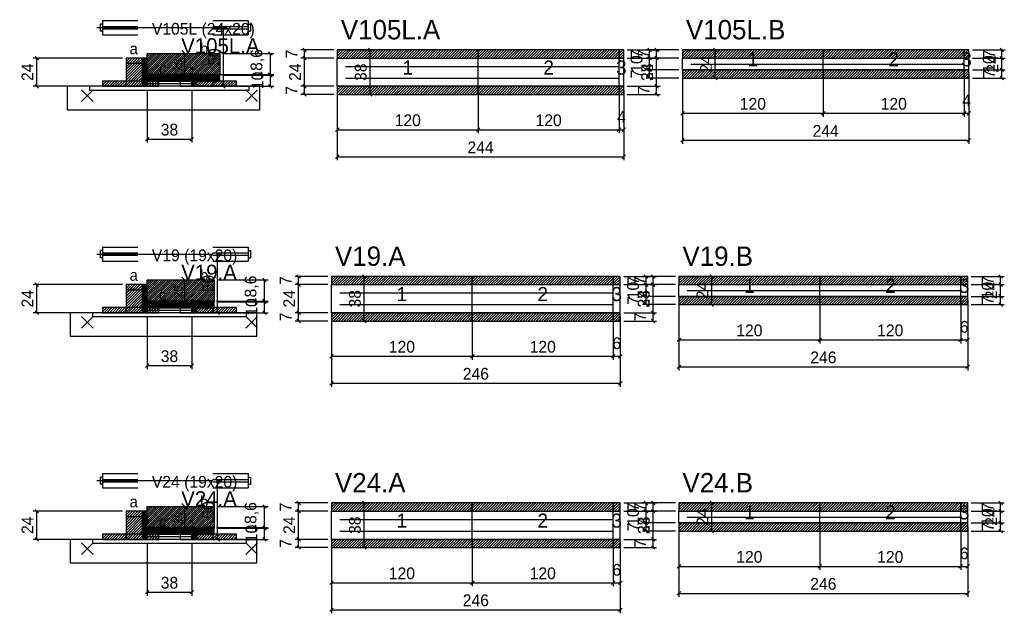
# Model space of a CAD drawing. Extents: x -9000 to 3070, y -3175 to 1250.
# Drawn here: x -69 to 771, y -1438 to -932 of the extents above; entities that cross this region are included whole.
import ezdxf
from ezdxf.enums import TextEntityAlignment as Align

# ---------------------------------------------------------------- set-up
doc = ezdxf.new("R2010")
doc.units = 0
for name, color, linetype in [('5', 5, 'Continuous'), ('BARRA_ANCORAGEM', 126, 'Continuous'), ('barrote', 126, 'Continuous'), ('CONCRETO', 251, 'Continuous'), ('COTA', 241, 'Continuous'), ('Cota Seção (2x)', 241, 'Continuous'), ('detalhes', 7, 'Continuous'), ('Hachura', 251, 'Continuous'), ('HACHURACONCRETO', 251, 'Continuous'), ('Madeira', 126, 'Continuous'), ('NOMENCLATURA', 7, 'Continuous'), ('Painéis', 200, 'Continuous'), ('presilha', 224, 'Continuous'), ('SARR_2.2x5', 40, 'Continuous'), ('SARR_2.2x7', 40, 'Continuous'), ('SARRAFO_2_2X7', 40, 'Continuous'), ('SCO-___-LAJ', 224, 'Continuous'), ('TENSOR', 224, 'Continuous'), ('Texto Seção', 7, 'Continuous')]:
    doc.layers.add(name, color=color, linetype=linetype)
doc.dimstyles.new('PAINEL', dxfattribs={"dimtxt": 10, "dimasz": 3, "dimexe": 3, "dimexo": 3, "dimgap": 3, "dimtad": 1, "dimblk": 'OBLIQUE', "dimblk1": 'OBLIQUE', "dimcen": 2.5, "dimclrd": 4, "dimclre": 4, "dimclrt": 240, "dimazin": 3, "dimtfac": 1, "dimtmove": 0, "dimatfit": 3})
doc.dimstyles.new('SECAO2X', dxfattribs={"dimtxt": 7, "dimasz": 5, "dimexe": 3, "dimexo": 3, "dimgap": 2, "dimtad": 3, "dimblk": 'OBLIQUE', "dimblk1": 'OBLIQUE', "dimcen": 2.5, "dimclrd": 4, "dimclre": 4, "dimclrt": 1, "dimazin": 3, "dimtfac": 1, "dimtmove": 0, "dimatfit": 3})

# ---------------------------------------------------------------- blocks, each defined once
blk = doc.blocks.new('PAR_ESQ')
for p, q in [((-1, -1), (1, 1)), ((-1, 1), (1, -1))]:
    blk.add_line(p, q)
blk = doc.blocks.new('PAR_FUNDO_ESQ')
for p, q in [((-1, -1), (1, 1)), ((-1, 1), (1, -1))]:
    blk.add_line(p, q)
blk = doc.blocks.new('PAR_FUNDO_DIR')
for p, q in [((-1, -1), (1, 1)), ((-1, 1), (1, -1))]:
    blk.add_line(p, q)
blk = doc.blocks.new('par_int_esq')
for p, q in [((-1, -1), (1, 1)), ((-1, 1), (1, -1))]:
    blk.add_line(p, q)
blk = doc.blocks.new('par_int_dir')
for p, q in [((-1, -1), (1, 1)), ((-1, 1), (1, -1))]:
    blk.add_line(p, q)
blk = doc.blocks.new('_OBLIQUE')
at = {"color": 0, "linetype": 'BYBLOCK'}
blk.add_line((-0.5, -0.5), (0.5, 0.5), dxfattribs=at)

msp = doc.modelspace()

# ---------------------------------------------------------------- hatches: boundary and pattern name
at = {"layer": 'COTA'}
h = msp.add_hatch(dxfattribs=at)
h.set_pattern_fill('ANSI31', scale=0.4)
h.paths.add_polyline_path([(40, -981), (40, -961), (102, -961), (102, -979.6), (78, -979.6), (78, -981)])
h = msp.add_hatch(dxfattribs=at)
h.set_pattern_fill('ANSI31', scale=0.5)
h.paths.add_polyline_path([(202, -965), (322, -965), (322, -958), (202, -958)])
h = msp.add_hatch(dxfattribs=at)
h.set_pattern_fill('ANSI31', scale=0.5)
h.paths.add_polyline_path([(322, -965), (442, -965), (442, -958), (322, -958)])
h = msp.add_hatch(dxfattribs=at)
h.set_pattern_fill('ANSI31', scale=0.5)
h.paths.add_polyline_path([(442, -965), (446, -965), (446, -958), (442, -958)])
h = msp.add_hatch(dxfattribs=at)
h.set_pattern_fill('ANSI31', scale=0.5)
h.paths.add_polyline_path([(496, -965), (616, -965), (616, -958), (496, -958)])
h = msp.add_hatch(dxfattribs=at)
h.set_pattern_fill('ANSI31', scale=0.5)
h.paths.add_polyline_path([(616, -965), (736, -965), (736, -958), (616, -958)])
h = msp.add_hatch(dxfattribs=at)
h.set_pattern_fill('ANSI31', scale=0.5)
h.paths.add_polyline_path([(736, -965), (740, -965), (740, -958), (736, -958)])
h = msp.add_hatch(dxfattribs=at)
h.set_pattern_fill('ANSI31', scale=0.5)
h.paths.add_polyline_path([(496, -982), (616, -982), (616, -975), (496, -975)])
h = msp.add_hatch(dxfattribs=at)
h.set_pattern_fill('ANSI31', scale=0.5)
h.paths.add_polyline_path([(616, -982), (736, -982), (736, -975), (616, -975)])
h = msp.add_hatch(dxfattribs=at)
h.set_pattern_fill('ANSI31', scale=0.5)
h.paths.add_polyline_path([(736, -982), (740, -982), (740, -975), (736, -975)])
h = msp.add_hatch(dxfattribs=at)
h.set_pattern_fill('ANSI31', scale=0.5)
h.paths.add_polyline_path([(202, -996), (322, -996), (322, -989), (202, -989)])
h = msp.add_hatch(dxfattribs=at)
h.set_pattern_fill('ANSI31', scale=0.5)
h.paths.add_polyline_path([(322, -996), (442, -996), (442, -989), (322, -989)])
h = msp.add_hatch(dxfattribs=at)
h.set_pattern_fill('ANSI31', scale=0.5)
h.paths.add_polyline_path([(442, -996), (446, -996), (446, -989), (442, -989)])
h = msp.add_hatch(dxfattribs=at)
h.set_pattern_fill('ANSI31', scale=0.4)
h.paths.add_polyline_path([(40, -1174), (40, -1154), (97, -1154), (97, -1172.6), (78, -1172.6), (78, -1174)])
h = msp.add_hatch(dxfattribs=at)
h.set_pattern_fill('ANSI31', scale=0.5)
h.paths.add_polyline_path([(197, -1158), (317, -1158), (317, -1151), (197, -1151)])
h = msp.add_hatch(dxfattribs=at)
h.set_pattern_fill('ANSI31', scale=0.5)
h.paths.add_polyline_path([(317, -1158), (437, -1158), (437, -1151), (317, -1151)])
h = msp.add_hatch(dxfattribs=at)
h.set_pattern_fill('ANSI31', scale=0.5)
h.paths.add_polyline_path([(437, -1158), (443, -1158), (443, -1151), (437, -1151)])
h = msp.add_hatch(dxfattribs=at)
h.set_pattern_fill('ANSI31', scale=0.5)
h.paths.add_polyline_path([(493, -1158), (613, -1158), (613, -1151), (493, -1151)])
h = msp.add_hatch(dxfattribs=at)
h.set_pattern_fill('ANSI31', scale=0.5)
h.paths.add_polyline_path([(613, -1158), (733, -1158), (733, -1151), (613, -1151)])
h = msp.add_hatch(dxfattribs=at)
h.set_pattern_fill('ANSI31', scale=0.5)
h.paths.add_polyline_path([(733, -1158), (739, -1158), (739, -1151), (733, -1151)])
h = msp.add_hatch(dxfattribs=at)
h.set_pattern_fill('ANSI31', scale=0.5)
h.paths.add_polyline_path([(493, -1175), (613, -1175), (613, -1168), (493, -1168)])
h = msp.add_hatch(dxfattribs=at)
h.set_pattern_fill('ANSI31', scale=0.5)
h.paths.add_polyline_path([(613, -1175), (733, -1175), (733, -1168), (613, -1168)])
h = msp.add_hatch(dxfattribs=at)
h.set_pattern_fill('ANSI31', scale=0.5)
h.paths.add_polyline_path([(733, -1175), (739, -1175), (739, -1168), (733, -1168)])
h = msp.add_hatch(dxfattribs=at)
h.set_pattern_fill('ANSI31', scale=0.5)
h.paths.add_polyline_path([(197, -1189), (317, -1189), (317, -1182), (197, -1182)])
h = msp.add_hatch(dxfattribs=at)
h.set_pattern_fill('ANSI31', scale=0.5)
h.paths.add_polyline_path([(317, -1189), (437, -1189), (437, -1182), (317, -1182)])
h = msp.add_hatch(dxfattribs=at)
h.set_pattern_fill('ANSI31', scale=0.5)
h.paths.add_polyline_path([(437, -1189), (443, -1189), (443, -1182), (437, -1182)])
h = msp.add_hatch(dxfattribs=at)
h.set_pattern_fill('ANSI31', scale=0.4)
h.paths.add_polyline_path([(40, -1367), (40, -1347), (97, -1347), (97, -1365.6), (78, -1365.6), (78, -1367)])
h = msp.add_hatch(dxfattribs=at)
h.set_pattern_fill('ANSI31', scale=0.5)
h.paths.add_polyline_path([(197, -1351), (317, -1351), (317, -1344), (197, -1344)])
h = msp.add_hatch(dxfattribs=at)
h.set_pattern_fill('ANSI31', scale=0.5)
h.paths.add_polyline_path([(317, -1351), (437, -1351), (437, -1344), (317, -1344)])
h = msp.add_hatch(dxfattribs=at)
h.set_pattern_fill('ANSI31', scale=0.5)
h.paths.add_polyline_path([(437, -1351), (443, -1351), (443, -1344), (437, -1344)])
h = msp.add_hatch(dxfattribs=at)
h.set_pattern_fill('ANSI31', scale=0.5)
h.paths.add_polyline_path([(493, -1351), (613, -1351), (613, -1344), (493, -1344)])
h = msp.add_hatch(dxfattribs=at)
h.set_pattern_fill('ANSI31', scale=0.5)
h.paths.add_polyline_path([(613, -1351), (733, -1351), (733, -1344), (613, -1344)])
h = msp.add_hatch(dxfattribs=at)
h.set_pattern_fill('ANSI31', scale=0.5)
h.paths.add_polyline_path([(733, -1351), (739, -1351), (739, -1344), (733, -1344)])
h = msp.add_hatch(dxfattribs=at)
h.set_pattern_fill('ANSI31', scale=0.5)
h.paths.add_polyline_path([(493, -1368), (613, -1368), (613, -1361), (493, -1361)])
h = msp.add_hatch(dxfattribs=at)
h.set_pattern_fill('ANSI31', scale=0.5)
h.paths.add_polyline_path([(613, -1368), (733, -1368), (733, -1361), (613, -1361)])
h = msp.add_hatch(dxfattribs=at)
h.set_pattern_fill('ANSI31', scale=0.5)
h.paths.add_polyline_path([(733, -1368), (739, -1368), (739, -1361), (733, -1361)])
h = msp.add_hatch(dxfattribs=at)
h.set_pattern_fill('ANSI31', scale=0.5)
h.paths.add_polyline_path([(197, -1382), (317, -1382), (317, -1375), (197, -1375)])
h = msp.add_hatch(dxfattribs=at)
h.set_pattern_fill('ANSI31', scale=0.5)
h.paths.add_polyline_path([(317, -1382), (437, -1382), (437, -1375), (317, -1375)])
h = msp.add_hatch(dxfattribs=at)
h.set_pattern_fill('ANSI31', scale=0.5)
h.paths.add_polyline_path([(437, -1382), (443, -1382), (443, -1375), (437, -1375)])
at = {"layer": 'Hachura'}
h = msp.add_hatch(dxfattribs=at)
h.set_pattern_fill('ANSI31', scale=0.5)
h.paths.add_polyline_path([(22, -989), (36, -989), (36, -965), (22, -965)])
h = msp.add_hatch(dxfattribs=at)
h.set_pattern_fill('ANSI31', scale=0.5)
h.paths.add_polyline_path([(22, -969.4), (36, -969.4), (36, -965), (22, -965)])
h = msp.add_hatch(dxfattribs=at)
h.set_pattern_fill('SOLID')
h.paths.add_polyline_path([(36, -989), (40, -989), (40, -965), (36, -965)])
h = msp.add_hatch(dxfattribs=at)
h.set_pattern_fill('SOLID')
h.paths.add_polyline_path([(40, -984.6), (78, -984.6), (78, -981), (40, -981)])
h = msp.add_hatch(dxfattribs=at)
h.set_pattern_fill('SOLID')
h.paths.add_polyline_path([(78, -989), (82, -989), (82, -979), (78, -979)])
h = msp.add_hatch(dxfattribs=at)
h.set_pattern_fill('SOLID')
h.paths.add_polyline_path([(78, -979), (102, -979), (102, -985), (78, -985)])
h = msp.add_hatch(dxfattribs=at)
h.set_pattern_fill('ANSI31', scale=0.5)
h.paths.add_polyline_path([(82, -989), (96, -989), (96, -979), (82, -979)])
h = msp.add_hatch(dxfattribs=at)
h.set_pattern_fill('ANSI31', scale=0.5)
h.paths.add_polyline_path([(82, -983.4), (96, -983.4), (96, -979), (82, -979)])
h = msp.add_hatch(dxfattribs=at)
h.set_pattern_fill('ANSI31', scale=0.5)
h.paths.add_polyline_path([(2, -989), (22, -989), (22, -984.6), (2, -984.6)])
h = msp.add_hatch(dxfattribs=at)
h.set_pattern_fill('ANSI31', scale=0.5)
h.paths.add_polyline_path([(40, -989), (50, -989), (50, -984.6), (40, -984.6)])
h = msp.add_hatch(dxfattribs=at)
h.set_pattern_fill('ANSI31', scale=0.5)
h.paths.add_polyline_path([(96, -989), (116, -989), (116, -984.6), (96, -984.6)])
h = msp.add_hatch(dxfattribs=at)
h.set_pattern_fill('ANSI31', scale=0.5)
h.paths.add_polyline_path([(22, -1182), (36, -1182), (36, -1158), (22, -1158)])
h = msp.add_hatch(dxfattribs=at)
h.set_pattern_fill('ANSI31', scale=0.5)
h.paths.add_polyline_path([(22, -1162.4), (36, -1162.4), (36, -1158), (22, -1158)])
h = msp.add_hatch(dxfattribs=at)
h.set_pattern_fill('SOLID')
h.paths.add_polyline_path([(36, -1182), (40, -1182), (40, -1158), (36, -1158)])
h = msp.add_hatch(dxfattribs=at)
h.set_pattern_fill('SOLID')
h.paths.add_polyline_path([(40, -1177.6), (78, -1177.6), (78, -1174), (40, -1174)])
h = msp.add_hatch(dxfattribs=at)
h.set_pattern_fill('SOLID')
h.paths.add_polyline_path([(78, -1182), (82, -1182), (82, -1172), (78, -1172)])
h = msp.add_hatch(dxfattribs=at)
h.set_pattern_fill('SOLID')
h.paths.add_polyline_path([(78, -1172), (97, -1172), (97, -1178), (78, -1178)])
h = msp.add_hatch(dxfattribs=at)
h.set_pattern_fill('ANSI31', scale=0.5)
h.paths.add_polyline_path([(82, -1182), (96, -1182), (96, -1172), (82, -1172)])
h = msp.add_hatch(dxfattribs=at)
h.set_pattern_fill('ANSI31', scale=0.5)
h.paths.add_polyline_path([(82, -1176.4), (96, -1176.4), (96, -1172), (82, -1172)])
h = msp.add_hatch(dxfattribs=at)
h.set_pattern_fill('ANSI31', scale=0.5)
h.paths.add_polyline_path([(2, -1182), (22, -1182), (22, -1177.6), (2, -1177.6)])
h = msp.add_hatch(dxfattribs=at)
h.set_pattern_fill('ANSI31', scale=0.5)
h.paths.add_polyline_path([(40, -1182), (50, -1182), (50, -1177.6), (40, -1177.6)])
h = msp.add_hatch(dxfattribs=at)
h.set_pattern_fill('ANSI31', scale=0.5)
h.paths.add_polyline_path([(96, -1182), (116, -1182), (116, -1177.6), (96, -1177.6)])
h = msp.add_hatch(dxfattribs=at)
h.set_pattern_fill('ANSI31', scale=0.5)
h.paths.add_polyline_path([(22, -1375), (36, -1375), (36, -1351), (22, -1351)])
h = msp.add_hatch(dxfattribs=at)
h.set_pattern_fill('ANSI31', scale=0.5)
h.paths.add_polyline_path([(22, -1355.4), (36, -1355.4), (36, -1351), (22, -1351)])
h = msp.add_hatch(dxfattribs=at)
h.set_pattern_fill('SOLID')
h.paths.add_polyline_path([(36, -1375), (40, -1375), (40, -1351), (36, -1351)])
h = msp.add_hatch(dxfattribs=at)
h.set_pattern_fill('SOLID')
h.paths.add_polyline_path([(40, -1370.6), (78, -1370.6), (78, -1367), (40, -1367)])
h = msp.add_hatch(dxfattribs=at)
h.set_pattern_fill('SOLID')
h.paths.add_polyline_path([(78, -1375), (82, -1375), (82, -1365), (78, -1365)])
h = msp.add_hatch(dxfattribs=at)
h.set_pattern_fill('SOLID')
h.paths.add_polyline_path([(78, -1365), (97, -1365), (97, -1371), (78, -1371)])
h = msp.add_hatch(dxfattribs=at)
h.set_pattern_fill('ANSI31', scale=0.5)
h.paths.add_polyline_path([(82, -1375), (96, -1375), (96, -1365), (82, -1365)])
h = msp.add_hatch(dxfattribs=at)
h.set_pattern_fill('ANSI31', scale=0.5)
h.paths.add_polyline_path([(82, -1369.4), (96, -1369.4), (96, -1365), (82, -1365)])
h = msp.add_hatch(dxfattribs=at)
h.set_pattern_fill('ANSI31', scale=0.5)
h.paths.add_polyline_path([(2, -1375), (22, -1375), (22, -1370.6), (2, -1370.6)])
h = msp.add_hatch(dxfattribs=at)
h.set_pattern_fill('ANSI31', scale=0.5)
h.paths.add_polyline_path([(40, -1375), (50, -1375), (50, -1370.6), (40, -1370.6)])
h = msp.add_hatch(dxfattribs=at)
h.set_pattern_fill('ANSI31', scale=0.5)
h.paths.add_polyline_path([(96, -1375), (116, -1375), (116, -1370.6), (96, -1370.6)])
at = {"layer": 'HACHURACONCRETO'}
h = msp.add_hatch(dxfattribs=at)
h.set_pattern_fill('ANSI31', scale=0.3)
h.paths.add_polyline_path([(40, -984.6), (78, -984.6), (78, -979), (40, -979)])
h = msp.add_hatch(dxfattribs=at)
h.set_pattern_fill('ANSI31', scale=0.3)
h.paths.add_polyline_path([(40, -1177.6), (78, -1177.6), (78, -1172), (40, -1172)])
h = msp.add_hatch(dxfattribs=at)
h.set_pattern_fill('ANSI31', scale=0.3)
h.paths.add_polyline_path([(40, -1370.6), (78, -1370.6), (78, -1365), (40, -1365)])

# ---------------------------------------------------------------- linework, layer by layer
for p, q in [((0, -936), (0, -942)), ((2, -936), (0, -936)), ((2, -933), (32, -933)), ((2, -933), (2, -945)), ((2, -938), (32, -938)), ((2, -940), (32, -940)), ((96, -933), (126, -933)), ((96, -938), (126, -938)), ((96, -940), (126, -940)), ((126, -933), (126, -945)), ((126, -936), (128, -936)), ((128, -936), (128, -942)), ((2, -942), (0, -942)), ((2, -945), (32, -945)), ((96, -945), (126, -945)), ((126, -942), (128, -942)), ((0, -1129), (0, -1135)), ((2, -1129), (0, -1129)), ((2, -1126), (32, -1126)), ((2, -1126), (2, -1138)), ((2, -1131), (32, -1131)), ((2, -1133), (32, -1133)), ((96, -1126), (126, -1126)), ((96, -1131), (126, -1131)), ((96, -1133), (126, -1133)), ((126, -1126), (126, -1138)), ((126, -1129), (128, -1129)), ((128, -1129), (128, -1135)), ((2, -1135), (0, -1135)), ((2, -1138), (32, -1138)), ((96, -1138), (126, -1138)), ((126, -1135), (128, -1135)), ((0, -1322), (0, -1328)), ((2, -1322), (0, -1322)), ((2, -1319), (32, -1319)), ((2, -1319), (2, -1331)), ((2, -1324), (32, -1324)), ((2, -1326), (32, -1326)), ((96, -1319), (126, -1319)), ((96, -1324), (126, -1324)), ((96, -1326), (126, -1326)), ((126, -1319), (126, -1331)), ((126, -1322), (128, -1322)), ((128, -1322), (128, -1328)), ((2, -1328), (0, -1328)), ((2, -1331), (32, -1331)), ((96, -1331), (126, -1331)), ((126, -1328), (128, -1328))]:
    msp.add_line(p, q)
at = {"layer": 'BARRA_ANCORAGEM'}
for p, q in [((40, -981.3), (78, -981.3)), ((40, -983.3), (40, -981.3)), ((78, -983.3), (78, -981.3)), ((40, -983.3), (78, -983.3)), ((40, -984.7), (78, -984.7)), ((40, -986.7), (40, -984.7)), ((40, -986.7), (78, -986.7)), ((78, -986.7), (78, -984.7)), ((40, -1174.3), (78, -1174.3)), ((40, -1176.3), (40, -1174.3)), ((78, -1176.3), (78, -1174.3)), ((40, -1176.3), (78, -1176.3)), ((40, -1177.7), (78, -1177.7)), ((40, -1179.7), (40, -1177.7)), ((40, -1179.7), (78, -1179.7)), ((78, -1179.7), (78, -1177.7)), ((40, -1367.3), (78, -1367.3)), ((40, -1369.3), (40, -1367.3)), ((78, -1369.3), (78, -1367.3)), ((40, -1369.3), (78, -1369.3)), ((40, -1370.7), (78, -1370.7)), ((40, -1372.7), (40, -1370.7)), ((40, -1372.7), (78, -1372.7)), ((78, -1372.7), (78, -1370.7))]:
    msp.add_line(p, q, dxfattribs=at)
at = {"layer": 'barrote'}
for points in [[(-28, -1009), (136, -1009), (136, -989), (-28, -989)], [(-25.5, -1202), (133.5, -1202), (133.5, -1182), (-25.5, -1182)], [(-25.5, -1395), (133.5, -1395), (133.5, -1375), (-25.5, -1375)]]:
    msp.add_lwpolyline(points, close=True, dxfattribs=at)
at = {"layer": 'CONCRETO'}
for points in [[(40, -981), (40, -961), (102, -961), (102, -979.6), (78, -979.6), (78, -981)], [(40, -1174), (40, -1154), (97, -1154), (97, -1172.6), (78, -1172.6), (78, -1174)], [(40, -1367), (40, -1347), (97, -1347), (97, -1365.6), (78, -1365.6), (78, -1367)]]:
    msp.add_lwpolyline(points, close=True, dxfattribs=at)
at = {"layer": 'HACHURACONCRETO'}
for points in [[(40, -984.6), (78, -984.6), (78, -979), (40, -979)], [(40, -1177.6), (78, -1177.6), (78, -1172), (40, -1172)], [(40, -1370.6), (78, -1370.6), (78, -1365), (40, -1365)]]:
    msp.add_lwpolyline(points, close=True, dxfattribs=at)
at = {"layer": 'Madeira'}
for points in [[(22, -989), (36, -989), (36, -965), (22, -965)], [(22, -969.4), (36, -969.4), (36, -965), (22, -965)], [(82, -989), (96, -989), (96, -979), (82, -979)], [(82, -983.4), (96, -983.4), (96, -979), (82, -979)], [(2, -989), (22, -989), (22, -984.6), (2, -984.6)], [(22, -989), (36, -989), (36, -984.6), (22, -984.6)], [(40, -989), (50, -989), (50, -984.6), (40, -984.6)], [(68, -989), (78, -989), (78, -984.6), (68, -984.6)], [(96, -989), (116, -989), (116, -984.6), (96, -984.6)], [(22, -1182), (36, -1182), (36, -1158), (22, -1158)], [(22, -1162.4), (36, -1162.4), (36, -1158), (22, -1158)], [(82, -1182), (96, -1182), (96, -1172), (82, -1172)], [(82, -1176.4), (96, -1176.4), (96, -1172), (82, -1172)], [(2, -1182), (22, -1182), (22, -1177.6), (2, -1177.6)], [(22, -1182), (36, -1182), (36, -1177.6), (22, -1177.6)], [(40, -1182), (50, -1182), (50, -1177.6), (40, -1177.6)], [(68, -1182), (78, -1182), (78, -1177.6), (68, -1177.6)], [(96, -1182), (116, -1182), (116, -1177.6), (96, -1177.6)], [(22, -1375), (36, -1375), (36, -1351), (22, -1351)], [(22, -1355.4), (36, -1355.4), (36, -1351), (22, -1351)], [(82, -1375), (96, -1375), (96, -1365), (82, -1365)], [(82, -1369.4), (96, -1369.4), (96, -1365), (82, -1365)], [(2, -1375), (22, -1375), (22, -1370.6), (2, -1370.6)], [(22, -1375), (36, -1375), (36, -1370.6), (22, -1370.6)], [(40, -1375), (50, -1375), (50, -1370.6), (40, -1370.6)], [(68, -1375), (78, -1375), (78, -1370.6), (68, -1370.6)], [(96, -1375), (116, -1375), (116, -1370.6), (96, -1370.6)]]:
    msp.add_lwpolyline(points, close=True, dxfattribs=at)
at = {"layer": 'Painéis'}
for p, q in [((202, -965), (322, -965)), ((202, -989), (202, -965)), ((322, -989), (322, -965)), ((322, -989), (322, -965)), ((322, -965), (442, -965)), ((322, -989), (322, -965)), ((442, -989), (442, -965)), ((442, -989), (442, -965)), ((442, -965), (446, -965)), ((442, -989), (442, -965)), ((446, -989), (446, -965)), ((496, -965), (616, -965)), ((496, -975), (496, -965)), ((616, -975), (616, -965)), ((616, -975), (616, -965)), ((616, -965), (736, -965)), ((616, -975), (616, -965)), ((736, -975), (736, -965)), ((736, -975), (736, -965)), ((736, -965), (740, -965)), ((736, -975), (736, -965)), ((740, -975), (740, -965)), ((496, -975), (616, -975)), ((616, -975), (736, -975)), ((736, -975), (740, -975)), ((202, -989), (322, -989)), ((322, -989), (442, -989)), ((442, -989), (446, -989)), ((197, -1158), (317, -1158)), ((197, -1182), (197, -1158)), ((317, -1182), (317, -1158)), ((317, -1182), (317, -1158)), ((317, -1158), (437, -1158)), ((317, -1182), (317, -1158)), ((437, -1182), (437, -1158)), ((437, -1182), (437, -1158)), ((437, -1158), (443, -1158)), ((437, -1182), (437, -1158)), ((443, -1182), (443, -1158)), ((493, -1158), (613, -1158)), ((493, -1168), (493, -1158)), ((613, -1168), (613, -1158)), ((613, -1168), (613, -1158)), ((613, -1158), (733, -1158)), ((613, -1168), (613, -1158)), ((733, -1168), (733, -1158)), ((733, -1168), (733, -1158)), ((733, -1158), (739, -1158)), ((733, -1168), (733, -1158)), ((739, -1168), (739, -1158)), ((493, -1168), (613, -1168)), ((613, -1168), (733, -1168)), ((733, -1168), (739, -1168)), ((197, -1182), (317, -1182)), ((317, -1182), (437, -1182)), ((437, -1182), (443, -1182)), ((197, -1351), (317, -1351)), ((197, -1375), (197, -1351)), ((317, -1375), (317, -1351)), ((317, -1375), (317, -1351)), ((317, -1351), (437, -1351)), ((317, -1375), (317, -1351)), ((437, -1375), (437, -1351)), ((437, -1375), (437, -1351)), ((437, -1351), (443, -1351)), ((437, -1375), (437, -1351)), ((443, -1375), (443, -1351)), ((493, -1351), (613, -1351)), ((493, -1361), (493, -1351)), ((613, -1361), (613, -1351)), ((613, -1361), (613, -1351)), ((613, -1351), (733, -1351)), ((613, -1361), (613, -1351)), ((733, -1361), (733, -1351)), ((733, -1361), (733, -1351)), ((733, -1351), (739, -1351)), ((733, -1361), (733, -1351)), ((739, -1361), (739, -1351)), ((493, -1361), (613, -1361)), ((613, -1361), (733, -1361)), ((733, -1361), (739, -1361)), ((197, -1375), (317, -1375)), ((317, -1375), (437, -1375)), ((437, -1375), (443, -1375))]:
    msp.add_line(p, q, dxfattribs=at)
for points in [[(36, -989), (40, -989), (40, -965), (36, -965)], [(40, -984.6), (78, -984.6), (78, -981), (40, -981)], [(78, -989), (82, -989), (82, -979), (78, -979)], [(78, -979), (102, -979), (102, -979.6), (78, -979.6)], [(36, -1182), (40, -1182), (40, -1158), (36, -1158)], [(40, -1177.6), (78, -1177.6), (78, -1174), (40, -1174)], [(78, -1182), (82, -1182), (82, -1172), (78, -1172)], [(78, -1172), (97, -1172), (97, -1172.6), (78, -1172.6)], [(36, -1375), (40, -1375), (40, -1351), (36, -1351)], [(40, -1370.6), (78, -1370.6), (78, -1367), (40, -1367)], [(78, -1375), (82, -1375), (82, -1365), (78, -1365)], [(78, -1365), (97, -1365), (97, -1365.6), (78, -1365.6)]]:
    msp.add_lwpolyline(points, close=True, dxfattribs=at)
at = {"layer": 'presilha'}
for p, q in [((-16, -1002), (-6, -992)), ((-16, -992), (-6, -1002)), ((124, -1002), (134, -992)), ((124, -992), (134, -1002)), ((-16, -1195), (-6, -1185)), ((-16, -1185), (-6, -1195)), ((124, -1195), (134, -1185)), ((124, -1185), (134, -1195)), ((-16, -1388), (-6, -1378)), ((-16, -1378), (-6, -1388)), ((124, -1388), (134, -1378)), ((124, -1378), (134, -1388))]:
    msp.add_line(p, q, dxfattribs=at)
at = {"layer": 'SARR_2.2x5'}
for points in [[(503, -970), (616, -970)], [(503, -970), (616, -970)], [(616, -970), (736, -970)], [(616, -970), (736, -970)], [(500, -1163), (613, -1163)], [(500, -1163), (613, -1163)], [(613, -1163), (733, -1163)], [(613, -1163), (733, -1163)], [(500, -1356), (613, -1356)], [(500, -1356), (613, -1356)], [(613, -1356), (733, -1356)], [(613, -1356), (733, -1356)]]:
    msp.add_lwpolyline(points, dxfattribs=at)
at = {"layer": 'SARR_2.2x7'}
for points in [[(209, -972), (322, -972)], [(209, -972), (322, -972)], [(322, -972), (442, -972)], [(322, -972), (442, -972)], [(209, -982), (322, -982)], [(209, -982), (322, -982)], [(322, -982), (442, -982)], [(322, -982), (442, -982)], [(204, -1165), (317, -1165)], [(204, -1165), (317, -1165)], [(317, -1165), (437, -1165)], [(317, -1165), (437, -1165)], [(204, -1175), (317, -1175)], [(204, -1175), (317, -1175)], [(317, -1175), (437, -1175)], [(317, -1175), (437, -1175)], [(204, -1358), (317, -1358)], [(204, -1358), (317, -1358)], [(317, -1358), (437, -1358)], [(317, -1358), (437, -1358)], [(204, -1368), (317, -1368)], [(204, -1368), (317, -1368)], [(317, -1368), (437, -1368)], [(317, -1368), (437, -1368)]]:
    msp.add_lwpolyline(points, dxfattribs=at)
at = {"layer": 'SARRAFO_2_2X7'}
for p, q in [((36, -974.2), (36, -969.8)), ((36, -969.8), (40, -969.8)), ((40, -974.2), (40, -969.8)), ((36, -974.2), (40, -974.2)), ((36, -984.2), (36, -979.8)), ((36, -979.8), (40, -979.8)), ((40, -984.2), (40, -979.8)), ((78, -986.2), (78, -981.8)), ((78, -981.8), (82, -981.8)), ((82, -986.2), (82, -981.8)), ((36, -984.2), (40, -984.2)), ((78, -986.2), (82, -986.2)), ((36, -1167.2), (36, -1162.8)), ((36, -1162.8), (40, -1162.8)), ((40, -1167.2), (40, -1162.8)), ((36, -1167.2), (40, -1167.2)), ((36, -1177.2), (36, -1172.8)), ((36, -1172.8), (40, -1172.8)), ((40, -1177.2), (40, -1172.8)), ((78, -1179.2), (78, -1174.8)), ((78, -1174.8), (82, -1174.8)), ((82, -1179.2), (82, -1174.8)), ((36, -1177.2), (40, -1177.2)), ((78, -1179.2), (82, -1179.2)), ((36, -1360.2), (36, -1355.8)), ((36, -1355.8), (40, -1355.8)), ((40, -1360.2), (40, -1355.8)), ((36, -1360.2), (40, -1360.2)), ((36, -1370.2), (36, -1365.8)), ((36, -1365.8), (40, -1365.8)), ((40, -1370.2), (40, -1365.8)), ((78, -1372.2), (78, -1367.8)), ((78, -1367.8), (82, -1367.8)), ((82, -1372.2), (82, -1367.8)), ((36, -1370.2), (40, -1370.2)), ((78, -1372.2), (82, -1372.2))]:
    msp.add_line(p, q, dxfattribs=at)
at = {"layer": 'SCO-___-LAJ'}
for points in [[(202, -965), (322, -965), (322, -958), (202, -958)], [(322, -965), (442, -965), (442, -958), (322, -958)], [(442, -965), (446, -965), (446, -958), (442, -958)], [(496, -965), (616, -965), (616, -958), (496, -958)], [(616, -965), (736, -965), (736, -958), (616, -958)], [(736, -965), (740, -965), (740, -958), (736, -958)], [(496, -982), (616, -982), (616, -975), (496, -975)], [(616, -982), (736, -982), (736, -975), (616, -975)], [(736, -982), (740, -982), (740, -975), (736, -975)], [(-9, -992.2), (127, -992.2), (127, -989), (-9, -989)], [(202, -996), (322, -996), (322, -989), (202, -989)], [(322, -996), (442, -996), (442, -989), (322, -989)], [(442, -996), (446, -996), (446, -989), (442, -989)], [(197, -1158), (317, -1158), (317, -1151), (197, -1151)], [(317, -1158), (437, -1158), (437, -1151), (317, -1151)], [(437, -1158), (443, -1158), (443, -1151), (437, -1151)], [(493, -1158), (613, -1158), (613, -1151), (493, -1151)], [(613, -1158), (733, -1158), (733, -1151), (613, -1151)], [(733, -1158), (739, -1158), (739, -1151), (733, -1151)], [(493, -1175), (613, -1175), (613, -1168), (493, -1168)], [(613, -1175), (733, -1175), (733, -1168), (613, -1168)], [(733, -1175), (739, -1175), (739, -1168), (733, -1168)], [(-6.5, -1185.2), (124.5, -1185.2), (124.5, -1182), (-6.5, -1182)], [(197, -1189), (317, -1189), (317, -1182), (197, -1182)], [(317, -1189), (437, -1189), (437, -1182), (317, -1182)], [(437, -1189), (443, -1189), (443, -1182), (437, -1182)], [(197, -1351), (317, -1351), (317, -1344), (197, -1344)], [(317, -1351), (437, -1351), (437, -1344), (317, -1344)], [(437, -1351), (443, -1351), (443, -1344), (437, -1344)], [(493, -1351), (613, -1351), (613, -1344), (493, -1344)], [(613, -1351), (733, -1351), (733, -1344), (613, -1344)], [(733, -1351), (739, -1351), (739, -1344), (733, -1344)], [(493, -1368), (613, -1368), (613, -1361), (493, -1361)], [(613, -1368), (733, -1368), (733, -1361), (613, -1361)], [(733, -1368), (739, -1368), (739, -1361), (733, -1361)], [(-6.5, -1378.2), (124.5, -1378.2), (124.5, -1375), (-6.5, -1375)], [(197, -1382), (317, -1382), (317, -1375), (197, -1375)], [(317, -1382), (437, -1382), (437, -1375), (317, -1375)], [(437, -1382), (443, -1382), (443, -1375), (437, -1375)]]:
    msp.add_lwpolyline(points, close=True, dxfattribs=at)
at = {"layer": 'TENSOR'}
for p, q in [((-3, -939), (100, -939)), ((-3, -1132), (95, -1132)), ((-3, -1325), (95, -1325))]:
    msp.add_line(p, q, dxfattribs=at)

# ---------------------------------------------------------------- block references
at = {"layer": 'Painéis'}
for name, p in [('par_int_esq', (40, -974)), ('par_int_dir', (78, -974)), ('PAR_FUNDO_ESQ', (40, -979)), ('PAR_FUNDO_DIR', (78, -979)), ('PAR_ESQ', (36, -984)), ('par_int_esq', (40, -1167)), ('par_int_dir', (78, -1167)), ('PAR_FUNDO_ESQ', (40, -1172)), ('PAR_FUNDO_DIR', (78, -1172)), ('PAR_ESQ', (36, -1177)), ('par_int_esq', (40, -1360)), ('par_int_dir', (78, -1360)), ('PAR_FUNDO_ESQ', (40, -1365)), ('PAR_FUNDO_DIR', (78, -1365)), ('PAR_ESQ', (36, -1370))]:
    msp.add_blockref(name, p, dxfattribs=at)

# ---------------------------------------------------------------- texts
at = {"layer": '5'}
for s, p in [('1', (556, -966)), ('2', (676, -966)), ('3', (738, -966)), ('1', (262, -973)), ('2', (382, -973)), ('3', (444, -973)), ('1', (553, -1159)), ('2', (673, -1159)), ('3', (736, -1159)), ('1', (257, -1166)), ('2', (377, -1166)), ('3', (440, -1166)), ('1', (553, -1352)), ('2', (673, -1352)), ('3', (736, -1352)), ('1', (257, -1359)), ('2', (377, -1359)), ('3', (440, -1359))]:
    msp.add_text(s, height=12, dxfattribs=at).set_placement(p, align=Align.MIDDLE_CENTER)
at = {"layer": 'detalhes'}
for s, p in [('a', (25, -961.7)), ('b', (85, -961.7)), ('c', (50, -978.5)), ('a', (25, -1154.7)), ('b', (85, -1154.7)), ('c', (50, -1171.5)), ('a', (25, -1347.7)), ('b', (85, -1347.7)), ('c', (50, -1364.5))]:
    msp.add_text(s, height=9.6, dxfattribs=at).set_placement(p)
at = {"layer": 'NOMENCLATURA'}
for s, p in [('V105L.A', (205, -949)), ('V105L.B', (499, -949)), ('V19.A', (200, -1142)), ('V19.B', (496, -1142)), ('V24.A', (200, -1335)), ('V24.B', (496, -1335))]:
    msp.add_text(s, height=16.5, dxfattribs=at).set_placement(p)
at = {"layer": 'Texto Seção'}
for s, height, p in [('V105L (24x20)', 10, (44, -945)), ('V105L.A', 13, (69, -961)), ('V19 (19x20)', 10, (44, -1138)), ('V19.A', 13, (69, -1154)), ('V24 (19x20)', 10, (44, -1331)), ('V24.A', 13, (69, -1347))]:
    msp.add_text(s, height=height, dxfattribs=at).set_placement(p)

# ---------------------------------------------------------------- dimensions: what is measured, and where the dimension line sits
at = {"layer": 'COTA'}
for base, p1, p2 in [((105, -989), (96, -989), (96, -939)), ((145, -979.6), (102, -979.6), (102, -961)), ((174, -965), (202, -965), (202, -958)), ((230, -996), (202, -996), (202, -958)), ((474, -996), (446, -996), (446, -958)), ((474, -965), (446, -965), (446, -958)), ((468, -965), (496, -965), (496, -958)), ((524, -982), (496, -982), (496, -958)), ((768, -982), (740, -982), (740, -958)), ((768, -965), (740, -965), (740, -958)), ((-54, -989), (2, -989), (22, -965)), ((174, -989), (202, -989), (202, -965)), ((474, -989), (446, -989), (446, -965)), ((468, -975), (496, -975), (496, -965)), ((768, -975), (740, -975), (740, -965)), ((468, -982), (496, -982), (496, -975)), ((768, -982), (740, -982), (740, -975)), ((145, -989), (96, -989), (96, -979)), ((174, -996), (202, -996), (202, -989)), ((474, -996), (446, -996), (446, -989)), ((100, -1182), (96, -1182), (96, -1132)), ((140, -1172.6), (97, -1172.6), (97, -1154)), ((169, -1158), (197, -1158), (197, -1151)), ((225, -1189), (197, -1189), (197, -1151)), ((471, -1189), (443, -1189), (443, -1151)), ((471, -1158), (443, -1158), (443, -1151)), ((465, -1158), (493, -1158), (493, -1151)), ((521, -1175), (493, -1175), (493, -1151)), ((767, -1175), (739, -1175), (739, -1151)), ((767, -1158), (739, -1158), (739, -1151)), ((-54, -1182), (2, -1182), (22, -1158)), ((169, -1182), (197, -1182), (197, -1158)), ((471, -1182), (443, -1182), (443, -1158)), ((465, -1168), (493, -1168), (493, -1158)), ((767, -1168), (739, -1168), (739, -1158)), ((465, -1175), (493, -1175), (493, -1168)), ((767, -1175), (739, -1175), (739, -1168)), ((140, -1182), (96, -1182), (96, -1172)), ((169, -1189), (197, -1189), (197, -1182)), ((471, -1189), (443, -1189), (443, -1182)), ((100, -1375), (96, -1375), (96, -1325)), ((140, -1365.6), (97, -1365.6), (97, -1347)), ((169, -1351), (197, -1351), (197, -1344)), ((225, -1382), (197, -1382), (197, -1344)), ((471, -1382), (443, -1382), (443, -1344)), ((471, -1351), (443, -1351), (443, -1344)), ((465, -1351), (493, -1351), (493, -1344)), ((521, -1368), (493, -1368), (493, -1344)), ((767, -1368), (739, -1368), (739, -1344)), ((767, -1351), (739, -1351), (739, -1344)), ((-54, -1375), (2, -1375), (22, -1351)), ((169, -1375), (197, -1375), (197, -1351)), ((471, -1375), (443, -1375), (443, -1351)), ((465, -1361), (493, -1361), (493, -1351)), ((767, -1361), (739, -1361), (739, -1351)), ((465, -1368), (493, -1368), (493, -1361)), ((767, -1368), (739, -1368), (739, -1361)), ((140, -1375), (96, -1375), (96, -1365)), ((169, -1382), (197, -1382), (197, -1375)), ((471, -1382), (443, -1382), (443, -1375))]:
    msp.add_linear_dim(base=base, p1=p1, p2=p2, angle=90, dimstyle='PAINEL', dxfattribs=at).render()
for base, p1, p2 in [((496, -1012), (496, -975), (616, -975)), ((496, -1035), (496, -975), (740, -975)), ((616, -1012), (616, -975), (736, -975)), ((736, -1012), (736, -975), (740, -975)), ((40, -1034), (40, -989), (78, -989)), ((202, -1026), (202, -989), (322, -989)), ((202, -1049), (202, -989), (446, -989)), ((322, -1026), (322, -989), (442, -989)), ((442, -1026), (442, -989), (446, -989)), ((493, -1205), (493, -1168), (613, -1168)), ((493, -1228), (493, -1168), (739, -1168)), ((613, -1205), (613, -1168), (733, -1168)), ((733, -1205), (733, -1168), (739, -1168)), ((40, -1227), (40, -1182), (78, -1182)), ((197, -1219), (197, -1182), (317, -1182)), ((197, -1242), (197, -1182), (443, -1182)), ((317, -1219), (317, -1182), (437, -1182)), ((437, -1219), (437, -1182), (443, -1182)), ((493, -1398), (493, -1361), (613, -1361)), ((493, -1421), (493, -1361), (739, -1361)), ((613, -1398), (613, -1361), (733, -1361)), ((733, -1398), (733, -1361), (739, -1361)), ((40, -1420), (40, -1375), (78, -1375)), ((197, -1412), (197, -1375), (317, -1375)), ((197, -1435), (197, -1375), (443, -1375)), ((317, -1412), (317, -1375), (437, -1375)), ((437, -1412), (437, -1375), (443, -1375))]:
    msp.add_linear_dim(base=base, p1=p1, p2=p2, dimstyle='PAINEL', dxfattribs=at).render()
at = {"layer": 'Cota Seção (2x)'}
for base, p1, p2 in [((72, -981), (40, -981), (40, -961)), ((72, -1174), (40, -1174), (40, -1154)), ((72, -1367), (40, -1367), (40, -1347))]:
    msp.add_linear_dim(base=base, p1=p1, p2=p2, angle=90, dimstyle='SECAO2X', dxfattribs=at).render()

doc.saveas('drawing.dxf')
